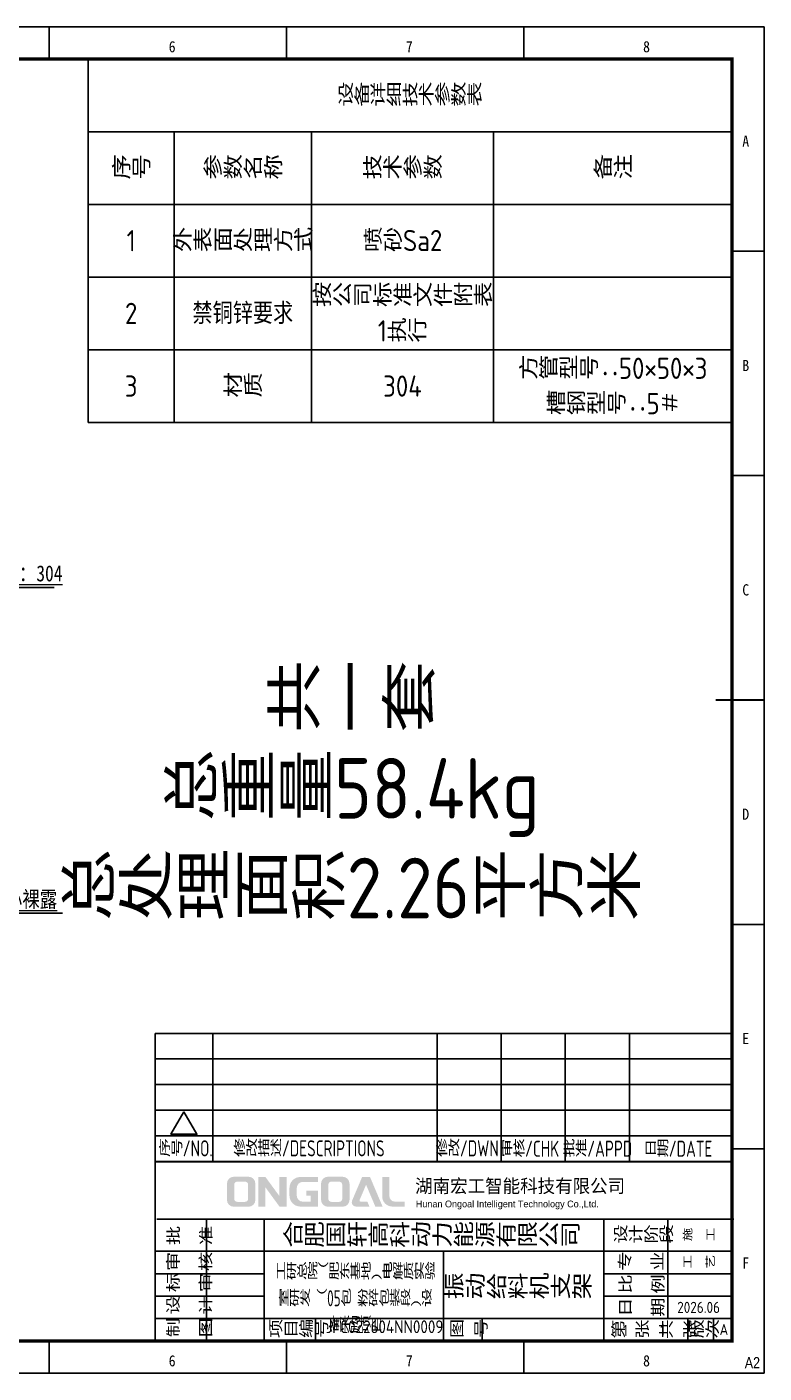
# Model space of a CAD drawing. Header units: millimetres. Extents: x 8637176 to 8643116, y -979721 to -975521.
# Drawn here: x 8640816 to 8643116, y -979721 to -975521 of the extents above; entities that cross this region are included whole.
import ezdxf
from ezdxf import colors
from ezdxf.entities.mleader import LeaderData, LeaderLine
from ezdxf.enums import TextEntityAlignment as Align
from ezdxf.math import Vec2, Vec3

# ---------------------------------------------------------------- set-up
doc = ezdxf.new("R2010")
doc.units = ezdxf.units.MM
doc.header["$LTSCALE"] = 1000
for name, color, linetype, lineweight in [('4_细实线', 3, 'Continuous', 13), ('5_文字线', 2, 'Continuous', 13), ('尺寸线层', 3, 'Continuous', 18)]:
    doc.layers.add(name, color=color, linetype=linetype, lineweight=lineweight)
for name, color, linetype in [('a３.５字', 2, 'Continuous'), ('b５字', 7, 'Continuous'), ('c７字', 7, 'Continuous'), ('修改栏', 3, 'Continuous'), ('图框', 3, 'Continuous'), ('标题栏', 3, 'Continuous')]:
    doc.layers.add(name, color=color, linetype=linetype)
doc.styles.add('3.5号字', font='gbenor.shx', dxfattribs={"height": 3.5, "bigfont": '@1-gbcbig.shx'})
doc.styles.add('5.0号字', font='gbenor.shx', dxfattribs={"width": 0.7, "height": 5, "bigfont": '@1-gbcbig.shx'})
doc.styles.add('7号字', font='gbenor.shx', dxfattribs={"width": 0.7, "height": 7, "bigfont": '@1-gbcbig.shx'})
doc.styles.add('图框字体', font='', dxfattribs={"width": 0.8})
doc.styles.add('标题栏（黑体）', font='txt', dxfattribs={"width": 0.8})
doc.styles.get('图框字体').set_extended_font_data('SimSun')

# ---------------------------------------------------------------- blocks, each defined once
blk = doc.blocks.new('*T19826')
at = {"layer": '4_细实线', "color": 0, "linetype": 'ByBlock', "lineweight": -2}
for p, q in [((0, 0), (2009.01442685183, 0)), ((0, 0), (0, -226.8)), ((2009.01442685183, 0), (2009.01442685183, -226.8)), ((0, -226.8), (2009.01442685183, -226.8)), ((0, -226.8), (0, -453.6)), ((268.8719173013586, -226.8), (268.8719173013586, -453.6)), ((696.6226948262047, -226.8), (696.6226948262047, -453.6)), ((1265.100626768989, -226.8), (1265.100626768989, -453.6)), ((2009.01442685183, -226.8), (2009.01442685183, -453.6)), ((0, -453.6), (2009.01442685183, -453.6)), ((0, -453.6), (0, -680.4)), ((268.8719173013586, -453.6), (268.8719173013586, -680.4)), ((696.6226948262047, -453.6), (696.6226948262047, -680.4)), ((1265.100626768989, -453.6), (1265.100626768989, -680.4)), ((2009.01442685183, -453.6), (2009.01442685183, -680.4)), ((0, -680.4), (2009.01442685183, -680.4)), ((0, -680.4), (0, -907.1999999999999)), ((268.8719173013586, -680.4), (268.8719173013586, -907.1999999999999)), ((696.6226948262047, -680.4), (696.6226948262047, -907.1999999999999)), ((1265.100626768989, -680.4), (1265.100626768989, -907.1999999999999)), ((2009.01442685183, -680.4), (2009.01442685183, -907.1999999999999)), ((0, -907.1999999999999), (2009.01442685183, -907.1999999999999)), ((0, -907.1999999999999), (0, -1134)), ((268.8719173013586, -907.1999999999999), (268.8719173013586, -1134)), ((696.6226948262047, -907.1999999999999), (696.6226948262047, -1134)), ((1265.100626768989, -907.1999999999999), (1265.100626768989, -1134)), ((2009.01442685183, -907.1999999999999), (2009.01442685183, -1134)), ((0, -1134), (2009.01442685183, -1134))]:
    blk.add_line(p, q, dxfattribs=at)
at = {"layer": '4_细实线', "color": 0, "insert": (1004.507213425915, -113.4), "char_height": 66.14999999999999, "width": 2007.011815197612, "attachment_point": 5, "style": '3.5号字'}
blk.add_mtext('{\\W0.8;\\C2;设备详细技术参数表}', dxfattribs=at)
at = {"layer": '4_细实线', "color": 2, "char_height": 66.14999999999999, "attachment_point": 5, "style": '3.5号字'}
for s, insert, width in [('序号', (134.4359586506793, -340.2), 266.8693056471403), ('参数名称', (482.7473060637816, -340.2), 425.7481658706276), ('技术参数', (980.8616607975966, -340.2), 566.4753202885656), ('备注', (1637.057526810409, -340.2), 741.9111884286234), ('1', (134.4359586506793, -567), 266.8693056471403), ('外表面处理方式', (482.7473060637816, -567), 425.7481658706276), ('喷砂Sa2', (980.8616607975966, -567), 566.4753202885656), ('按公司标准文件附表1执行', (980.8616607975966, -793.8), 566.4753202885656), ('{\\Fgbenor.shx|c168;禁铜锌要求}', (482.7473060637816, -793.8), 425.7481658706276), ('2', (134.4359586506793, -793.8), 266.8693056471403), ('方管型号：50×50×3\\P槽钢型号：5＃', (1637.057526810409, -1020.6), 741.9111884286234), ('3', (134.4359586506793, -1020.6), 266.8693056471403), ('材质', (482.7473060637816, -1020.6), 425.7481658706276), ('304', (980.8616607975966, -1020.6), 566.4753202885656)]:
    blk.add_mtext(s, dxfattribs=dict(at, insert=insert, width=width))
blk = doc.blocks.new('A2hk')
at = {"color": 3, "linetype": 'ByBlock'}
for p, q in [((0, 420), (-594, 420)), ((0, 0), (0, 420)), ((-594, 0), (0, 0))]:
    blk.add_line(p, q, dxfattribs=at)
at = {"color": 3}
for p, q in [((-222.9997662485292, 420), (-222.9997662485292, 410)), ((-148.9995324970575, 419.9999999999991), (-148.9995324970585, 409.9999999999991)), ((-74.99929874558678, 419.9999999999991), (-74.99929874558678, 409.9999999999991)), ((0, 350), (-10, 350)), ((0, 280), (-10, 280)), ((0, 140), (-10, 140)), ((0, 70), (-10, 70)), ((-222.9997662485292, 10), (-222.9997662485292, 0)), ((-148.9995324970575, 9.99999999999909), (-148.9995324970585, -9.094947017729282e-13)), ((-74.99929874558678, 9.99999999999909), (-74.99929874558678, -9.094947017729282e-13))]:
    blk.add_line(p, q, dxfattribs=at)
at = {"color": 3, "lineweight": 30}
blk.add_line((0, 210), (-15, 210), dxfattribs=at)
at = {"color": 3, "linetype": 'ByBlock', "const_width": 1.00000000000005, "flags": 128}
blk.add_lwpolyline([(-569, 10), (-10, 10), (-10, 410), (-569, 410)], close=True, dxfattribs=at)
at = {"layer": '5_文字线', "color": 2, "style": '图框字体', "width": 0.9}
for s, p in [('6', (-185.7451146123421, 412.090229436506)), ('7', (-111.7451146123421, 412.090229436506)), ('8', (-37.74511461234215, 412.090229436506)), ('A', (-6.792801821977264, 382.622104834184)), ('B', (-6.792801821977264, 312.622104834184)), ('C', (-6.792801821977264, 242.622104834184)), ('D', (-6.792801821977264, 172.622104834184)), ('E', (-6.792801821977264, 102.622104834184)), ('F', (-6.792801821977264, 32.62210483418403)), ('6', (-185.7451146123421, 2.090229436505979)), ('7', (-111.7451146123421, 2.090229436505979)), ('8', (-37.74511461234215, 2.090229436505979))]:
    blk.add_text(s, height=3.5, dxfattribs=at).set_placement(p)
at = {"layer": '5_文字线', "color": 2, "insert": (-6.033154583421037, 4.985189815119384), "char_height": 3.5, "width": 60.75444721536586, "attachment_point": 1, "line_spacing_factor": 0.8, "style": '图框字体'}
blk.add_mtext('{\\fArial|b0|i0|c0|p32;A2}', dxfattribs=at)
blk = doc.blocks.new('修改栏')
at = {"layer": '修改栏', "color": 3}
for p, q in [((-2572.273573734037, -14823.51985494238), (-2572.273573734037, -14783.51985494238)), ((-2392.27015554028, -14783.51985494238), (-2572.273573734037, -14783.51985494238)), ((-2554.273573734037, -14823.51985494238), (-2554.273573734037, -14783.51985494238)), ((-2484.273573734037, -14823.51985494238), (-2484.273573734037, -14783.51985494238)), ((-2464.273573734037, -14823.51985494238), (-2464.273573734037, -14783.51985494238)), ((-2444.273573734037, -14823.51985494238), (-2444.273573734037, -14783.51985494238)), ((-2424.273573734037, -14823.51985494238), (-2424.273573734037, -14783.51985494238)), ((-2392.27015554028, -14823.51985494238), (-2392.27015554028, -14783.51985494238)), ((-2392.27015554028, -14791.51985494238), (-2572.273573734037, -14791.51985494238)), ((-2392.27015554028, -14799.51985494238), (-2572.273573734037, -14799.51985494238)), ((-2392.27015554028, -14807.51985494238), (-2572.273573734037, -14807.51985494238)), ((-2392.27015554028, -14815.51985494238), (-2572.273573734037, -14815.51985494238))]:
    blk.add_line(p, q, dxfattribs=at)
blk.add_lwpolyline([(-2563.273573734037, -14808.01985494238), (-2567.315025618362, -14815.01985494238), (-2559.232121849713, -14815.01985494238)], close=True, dxfattribs=at)
at = {"layer": 'b５字', "color": 255, "style": '5.0号字', "width": 0.8}
for s, p in [('序号/NO.', (-2562.773573734037, -14819.40268838573)), ('修改描述/DESCRIPTIONS', (-2524.273573734037, -14819.40268838573)), ('修改/DWN', (-2474.910007372669, -14819.40268838573)), ('审核/CHK', (-2455.317087710599, -14819.51985494238)), ('批准/APPD', (-2434.204353547651, -14819.51985494238)), ('日期/DATE', (-2409.007522119438, -14819.51985494238))]:
    blk.add_text(s, height=5, dxfattribs=at).set_placement(p, align=Align.MIDDLE_CENTER)
blk = doc.blocks.new('A$C50D73C40')
at = {"true_color": 0x00b2e3}
h = blk.add_hatch(color=140, dxfattribs=at)
h.dxf.hatch_style = 1
edge = h.paths.add_edge_path(flags=16)
edge.add_spline(control_points=[(-52.10015194654898, -2.490100899934987), (-52.10015194654898, -3.018161077770856), (-52.52829189942941, -3.446017556836523), (-53.05634348714784, -3.446017556836523), (-53.05634348714784, -3.446017556836523), (-55.48834266252061, -3.446017556836523), (-55.48834266252061, -3.446017556836523), (-56.01640284035466, -3.446017556836523), (-56.4442507293038, -3.018161077770856), (-56.4442507293038, -2.490100899934987), (-56.4442507293038, -2.490100899934987), (-56.4442507293038, 1.901561353035504), (-56.4442507293038, 1.901561353035504), (-56.4442507293038, 2.429621530871373), (-56.01640284035466, 2.857469419819608), (-55.48834266252061, 2.857469419819608), (-55.48834266252061, 2.857469419819608), (-53.05634348714784, 2.857469419819608), (-53.05634348714784, 2.857469419819608), (-52.52829189942941, 2.857469419819608), (-52.10015194654898, 2.429621530871373), (-52.10015194654898, 1.901561353035504), (-52.10015194654898, 1.901561353035504), (-52.10015194654898, -2.490100899934987), (-52.10015194654898, -2.490100899934987)], knot_values=[0, 0, 0, 0, 1, 1, 1, 2, 2, 2, 3, 3, 3, 4, 4, 4, 5, 5, 5, 6, 6, 6, 7, 7, 7, 8, 8, 8, 8], degree=3, periodic=0)
edge = h.paths.add_edge_path()
edge.add_spline(control_points=[(-51.96898947106592, 4.383658082735565), (-51.96898947106592, 4.383658082735565), (-56.57570526871814, 4.383658082735565), (-56.57570526871814, 4.383658082735565), (-57.75229340591522, 4.383658082735565), (-58.70595086240473, 3.429717152432204), (-58.70595086240473, 2.253129015234663), (-58.70595086240473, 2.253129015234663), (-58.70595086240473, -2.841952035949362), (-58.70595086240473, -2.841952035949362), (-58.70595086240473, -4.018548763260696), (-57.75229340591522, -4.972206219752479), (-56.57570526871814, -4.972206219752479), (-56.57570526871814, -4.972206219752479), (-51.96898947106592, -4.972206219752479), (-51.96898947106592, -4.972206219752479), (-50.79239274375323, -4.972206219752479), (-49.8384604035632, -4.018548763260696), (-49.8384604035632, -2.841952035949362), (-49.8384604035632, -2.841952035949362), (-49.8384604035632, 2.253129015234663), (-49.8384604035632, 2.253129015234663), (-49.8384604035632, 3.429717152432204), (-50.79239274375323, 4.383658082735565), (-51.96898947106592, 4.383658082735565)], knot_values=[0, 0, 0, 0, 1, 1, 1, 2, 2, 2, 3, 3, 3, 4, 4, 4, 5, 5, 5, 6, 6, 6, 7, 7, 7, 8, 8, 8, 8], degree=3, periodic=0)
at = {"true_color": 0x00abe5}
h = blk.add_hatch(color=142, dxfattribs=at)
h.dxf.hatch_style = 2
h.paths.add_polyline_path([(-42.3258459317226, 4.3344539004338), (-42.3258459317226, -1.66334522157922), (-46.7059716594099, 4.313055922410058), (-46.72145963788262, 4.3344539004338), (-48.95922770885136, 4.3344539004338), (-48.95922770885136, 4.311930617261169), (-48.95922770885136, -4.923457313576364), (-46.7059716594099, -4.923457313576364), (-46.7059716594099, 1.07461669213626), (-42.3258459317226, -4.901784451856656), (-42.31008306955027, -4.923457313576364), (-40.07231499858108, -4.923457313576364), (-40.07231499858108, -4.900659146709586), (-40.07231499858108, 4.3344539004338)])
at = {"true_color": 0x0047ba}
h = blk.add_hatch(color=162, dxfattribs=at)
h.dxf.hatch_style = 2
edge = h.paths.add_edge_path()
edge.add_spline(control_points=[(-33.90573728476193, 0.03773819546950108), (-33.90573728476193, 0.03773819546950108), (-33.90573728476193, -1.47888107864128), (-33.90573728476193, -1.47888107864128), (-33.90573728476193, -1.47888107864128), (-32.56955338936223, -1.47888107864128), (-32.56955338936223, -1.47888107864128), (-32.56955338936223, -1.47888107864128), (-32.56955338936223, -3.397174159390488), (-32.56955338936223, -3.397174159390488), (-32.56955338936223, -3.397174159390488), (-35.01111336342592, -3.397174159390488), (-35.01111336342592, -3.397174159390488), (-36.07455249760687, -3.397174159390488), (-36.93645033898702, -2.53556838194163), (-36.93645033898702, -1.471845773945461), (-36.93645033898702, -1.471845773945461), (-36.93645033898702, 0.8599411125433107), (-36.93645033898702, 0.8599411125433107), (-36.93645033898702, 1.923096772909048), (-36.07455249760687, 2.785269497990157), (-35.01111336342592, 2.785269497990157), (-35.01111336342592, 2.785269497990157), (-30.31601386610555, 2.785269497990157), (-30.31601386610555, 2.785269497990157), (-30.31601386610555, 2.785269497990157), (-30.31601386610555, 4.311174687087259), (-30.31601386610555, 4.311174687087259), (-30.31601386610555, 4.311174687087259), (-35.79362994631265, 4.311174687087259), (-35.79362994631265, 4.311174687087259), (-37.67392894565046, 4.311174687087259), (-39.19814188197233, 2.786961750767659), (-39.19814188197233, 0.9066627514275751), (-39.19814188197233, 0.9066627514275751), (-39.19814188197233, -1.518576002947157), (-39.19814188197233, -1.518576002947157), (-39.19814188197233, -3.399149885983206), (-37.67392894565046, -4.923362822306444), (-35.79362994631265, -4.923362822306444), (-35.79362994631265, -4.923362822306444), (-30.31122917170205, -4.923362822306444), (-30.31122917170205, -4.923362822306444), (-30.31122917170205, -4.923362822306444), (-30.31122917170205, -4.437815126701025), (-30.31122917170205, -4.437815126701025), (-30.31122917170205, -4.437815126701025), (-30.31122917170205, -3.397174159390488), (-30.31122917170205, -3.397174159390488), (-30.31122917170205, -3.397174159390488), (-30.31122917170205, -1.47888107864128), (-30.31122917170205, -1.47888107864128), (-30.31122917170205, -1.47888107864128), (-30.31122917170205, 0.03773819546950108), (-30.31122917170205, 0.03773819546950108), (-30.31122917170205, 0.03773819546950108), (-32.56955338936223, 0.03773819546950108), (-32.56955338936223, 0.03773819546950108), (-32.56955338936223, 0.03773819546950108), (-33.90573728476193, 0.03773819546950108), (-33.90573728476193, 0.03773819546950108)], knot_values=[0, 0, 0, 0, 1, 1, 1, 2, 2, 2, 3, 3, 3, 4, 4, 4, 5, 5, 5, 6, 6, 6, 7, 7, 7, 8, 8, 8, 9, 9, 9, 10, 10, 10, 11, 11, 11, 12, 12, 12, 13, 13, 13, 14, 14, 14, 15, 15, 15, 16, 16, 16, 17, 17, 17, 18, 18, 18, 19, 19, 19, 20, 20, 20, 20], degree=3, periodic=0)
h = blk.add_hatch(color=162, dxfattribs=at)
h.dxf.hatch_style = 1
edge = h.paths.add_edge_path(flags=16)
edge.add_spline(control_points=[(-22.73418024255579, -2.490100899934987), (-22.73418024255579, -3.018161077770856), (-23.16232019543668, -3.446017556836523), (-23.6900968994546, -3.446017556836523), (-23.6900968994546, -3.446017556836523), (-26.12237095852743, -3.446017556836523), (-26.12237095852743, -3.446017556836523), (-26.65043113636148, -3.446017556836523), (-27.07827902531108, -3.018161077770856), (-27.07827902531108, -2.490100899934987), (-27.07827902531108, -2.490100899934987), (-27.07827902531108, 1.901561353035504), (-27.07827902531108, 1.901561353035504), (-27.07827902531108, 2.429621530871373), (-26.65043113636148, 2.857469419819608), (-26.12237095852743, 2.857469419819608), (-26.12237095852743, 2.857469419819608), (-23.6900968994546, 2.857469419819608), (-23.6900968994546, 2.857469419819608), (-23.16232019543668, 2.857469419819608), (-22.73418024255579, 2.429621530871373), (-22.73418024255579, 1.901561353035504), (-22.73418024255579, 1.901561353035504), (-22.73418024255579, -2.490100899934987), (-22.73418024255579, -2.490100899934987)], knot_values=[0, 0, 0, 0, 1, 1, 1, 2, 2, 2, 3, 3, 3, 4, 4, 4, 5, 5, 5, 6, 6, 6, 7, 7, 7, 8, 8, 8, 8], degree=3, periodic=0)
edge = h.paths.add_edge_path()
edge.add_spline(control_points=[(-22.6030177670732, 4.383658082735565), (-22.6030177670732, 4.383658082735565), (-27.20973356472496, 4.383658082735565), (-27.20973356472496, 4.383658082735565), (-28.38632170192204, 4.383658082735565), (-29.33997915841201, 3.429717152432204), (-29.33997915841201, 2.253129015234663), (-29.33997915841201, 2.253129015234663), (-29.33997915841201, -2.841952035949362), (-29.33997915841201, -2.841952035949362), (-29.33997915841201, -4.018548763260696), (-28.38632170192204, -4.972206219752479), (-27.20973356472496, -4.972206219752479), (-27.20973356472496, -4.972206219752479), (-22.6030177670732, -4.972206219752479), (-22.6030177670732, -4.972206219752479), (-21.42642103976004, -4.972206219752479), (-20.47248869957048, -4.018548763260696), (-20.47248869957048, -2.841952035949362), (-20.47248869957048, -2.841952035949362), (-20.47248869957048, 2.253129015234663), (-20.47248869957048, 2.253129015234663), (-20.47248869957048, 3.429717152432204), (-21.42642103976004, 4.383658082735565), (-22.6030177670732, 4.383658082735565)], knot_values=[0, 0, 0, 0, 1, 1, 1, 2, 2, 2, 3, 3, 3, 4, 4, 4, 5, 5, 5, 6, 6, 6, 7, 7, 7, 8, 8, 8, 8], degree=3, periodic=0)
h = blk.add_hatch(color=162, dxfattribs=at)
h.dxf.hatch_style = 2
edge = h.paths.add_edge_path()
edge.add_spline(control_points=[(-14.25952436137504, 4.334711603902178), (-14.25952436137504, 4.334711603902178), (-16.3452989264697, 4.334711603902178), (-16.3452989264697, 4.334711603902178), (-16.3452989264697, 4.334711603902178), (-16.5232002210696, 4.334711603902178), (-16.5232002210696, 4.334711603902178), (-16.5232002210696, 4.334711603902178), (-19.67128002508298, -3.082595535077417), (-19.67128002508298, -3.082595535077417), (-20.04171158119289, -3.955188070409349), (-19.40106075785798, -4.923483083925021), (-18.45247146958718, -4.923483083925021), (-18.45247146958718, -4.923483083925021), (-14.24798783609049, -4.923483083925021), (-14.24798783609049, -4.923483083925021), (-14.24798783609049, -4.923483083925021), (-14.24798783609049, -4.92010716848381), (-14.24798783609049, -4.92010716848381), (-14.24798783609049, -4.92010716848381), (-14.91002804733216, -3.360417054629579), (-14.91002804733216, -3.360417054629579), (-14.91002804733216, -3.360417054629579), (-17.03914833587214, -3.360417054629579), (-17.03914833587214, -3.360417054629579), (-17.26968126890824, -3.360417054629579), (-17.42562622797004, -3.124815953375219), (-17.33526680170735, -2.912579966619887), (-17.33526680170735, -2.912579966619887), (-15.30241593898018, 1.877380177549639), (-15.30241593898018, 1.877380177549639), (-15.30241593898018, 1.877380177549639), (-12.41611131853233, -4.923483083925021), (-12.41611131853233, -4.923483083925021), (-12.41611131853233, -4.923483083925021), (-10.15244404895293, -4.923483083925021), (-10.15244404895293, -4.923483083925021), (-10.15244404895293, -4.923483083925021), (-14.08163165689075, 4.334711603902178), (-14.08163165689075, 4.334711603902178), (-14.08163165689075, 4.334711603902178), (-14.25952436137504, 4.334711603902178), (-14.25952436137504, 4.334711603902178)], knot_values=[0, 0, 0, 0, 1, 1, 1, 2, 2, 2, 3, 3, 3, 4, 4, 4, 5, 5, 5, 6, 6, 6, 7, 7, 7, 8, 8, 8, 9, 9, 9, 10, 10, 10, 11, 11, 11, 12, 12, 12, 13, 13, 13, 14, 14, 14, 14], degree=3, periodic=0)
h = blk.add_hatch(color=162, dxfattribs=at)
h.dxf.hatch_style = 2
edge = h.paths.add_edge_path()
edge.add_spline(control_points=[(-6.352503320713822, -3.374942940150504), (-7.267041390645772, -3.374942940150504), (-8.008179386565644, -2.633804944232907), (-8.008179386565644, -1.719275464418388), (-8.008179386565644, -1.719275464418388), (-8.008179386565644, 4.33481468528953), (-8.008179386565644, 4.33481468528953), (-8.008179386565644, 4.33481468528953), (-10.26987951966657, 4.33481468528953), (-10.26987951966657, 4.33481468528953), (-10.26987951966657, 4.33481468528953), (-10.26987951966657, -1.760937525197733), (-10.26987951966657, -1.760937525197733), (-10.26987951966657, -3.507522784711909), (-8.854030891957791, -4.923371412422057), (-7.107162158627489, -4.923371412422057), (-7.107162158627489, -4.923371412422057), (-3.253412946111439, -4.923371412422057), (-3.253412946111439, -4.923371412422057), (-3.253412946111439, -4.923371412422057), (-3.253412946111439, -3.374942940150504), (-3.253412946111439, -3.374942940150504), (-3.253412946111439, -3.374942940150504), (-6.352503320713822, -3.374942940150504), (-6.352503320713822, -3.374942940150504)], knot_values=[0, 0, 0, 0, 1, 1, 1, 2, 2, 2, 3, 3, 3, 4, 4, 4, 5, 5, 5, 6, 6, 6, 7, 7, 7, 8, 8, 8, 8], degree=3, periodic=0)
at = {"insert": (0, -1.068096203445748), "char_height": 4.2, "attachment_point": 7, "style": '标题栏（黑体）'}
blk.add_mtext('{\\W1;湖南宏工智能科技有限公司}', dxfattribs=at)
at = {"insert": (0.2132812499999091, -5.795421934999467), "char_height": 2.11, "attachment_point": 7}
blk.add_mtext('{\\fOPPOSans M|b0|i0|c134|p34;Hunan Ongoal Intelligent Technology Co.,Ltd.}', dxfattribs=at)
blk = doc.blocks.new('标题栏')
at = {"layer": '标题栏', "color": 3}
for p, q in [((-2392.266557346605, -14823.51985494238), (-2392.270155537747, -14879.51979894238)), ((-2392.266557346605, -14851.51926694293), (-2572.269975540362, -14851.51926694293)), ((-2482.268266443483, -14851.51926694293), (-2482.268266443483, -14879.51979894238)), ((-2538.26950054156, -14858.5193999428), (-2572.269975540362, -14858.5193999428)), ((-2392.266557346605, -14858.5193999428), (-2432.267317345761, -14858.5193999428)), ((-2538.269500542156, -14865.51953294268), (-2572.269975540362, -14865.51953294268)), ((-2392.266557346605, -14865.51953294268), (-2432.267317345761, -14865.51953294268)), ((-2392.266557346605, -14872.51966594251), (-2572.269975540362, -14872.51966594251)), ((-2392.266557346605, -14879.51979894238), (-2572.269975537829, -14879.51979894238))]:
    blk.add_line(p, q, dxfattribs=at)
at = {"layer": '标题栏', "color": 3, "lineweight": 25}
for p, q in [((-2391.736016214512, -14841.51929234759), (-2571.73943440827, -14841.51929234759)), ((-2556.269500543348, -14879.51979894238), (-2556.269500540964, -14841.51929234759)), ((-2538.269500543348, -14879.51979894238), (-2538.269500543348, -14841.51929234759)), ((-2432.267317345761, -14879.51979894238), (-2432.267317343377, -14841.47929234759)), ((-2412.266937345586, -14872.51966594251), (-2412.266937343649, -14841.47929234759)), ((-2522.269500543944, -14879.5197989434), (-2522.269500543944, -14872.51966594251)), ((-2470.268266444079, -14879.5197989434), (-2470.268266444079, -14872.51966594251)), ((-2406.026601363741, -14872.51966594251), (-2406.026601363741, -14879.5197989425)), ((-2398.02644936385, -14872.51966594251), (-2398.02644936385, -14879.5197989425))]:
    blk.add_line(p, q, dxfattribs=at)
at = {"layer": '标题栏', "color": 3, "const_width": 0.5999994000000001}
blk.add_lwpolyline([(-2572.269975540362, -14823.51985494238), (-2392.27015554028, -14823.51985494238)], dxfattribs=at)
at = {"layer": '标题栏', "color": 3, "lineweight": 18, "const_width": 0.50000949999}
blk.add_lwpolyline([(-2572.269975540362, -14823.51985494238), (-2572.269975537829, -14879.51979894239)], dxfattribs=at)
blk.add_blockref('A$C50D73C40', (-2491.137604029557, -14832.64812069991))
at = {"layer": 'b５字', "style": '5.0号字'}
for s, p in [('批  准', (-2568.982985396996, -14844.34584719873)), ('设计阶段', (-2429.432334571056, -14843.89064419217)), ('审  核', (-2569.093625237815, -14852.45152889023)), ('专  业', (-2428.170851325862, -14852.33353606879)), ('标  审', (-2569.093625237815, -14859.01855821087)), ('比  例', (-2427.993652846239, -14859.47537434095)), ('设  计', (-2569.093625237815, -14866.00010494451)), ('日  期', (-2428.021638035796, -14866.67803782912)), ('制  图', (-2569.093625237815, -14873.06569886643)), ('项目编号', (-2537.048012457065, -14873.34787265922)), ('图 号', (-2480.536113878856, -14873.34787265922)), ('第 张 共 张', (-2430.1844036256, -14873.5912657689)), ('版次', (-2405.589595195077, -14873.44802969859))]:
    blk.add_text(s, height=5, dxfattribs=at).set_placement(p, align=Align.TOP_LEFT)

msp = doc.modelspace()

# ---------------------------------------------------------------- block references
msp.add_blockref('*T19826', (8641006.663318714, -975621.0748580773))
at = {"xscale": 10, "yscale": 10, "zscale": 10}
msp.add_blockref('标题栏', (8666938.343319044, -830825.8768686545), dxfattribs=at)
at = {"layer": '修改栏', "xscale": 10, "yscale": 10, "zscale": 10}
msp.add_blockref('修改栏', (8666938.343319044, -830825.8768686545), dxfattribs=at)
at = {"layer": '图框', "xscale": 10, "yscale": 10, "zscale": 10}
msp.add_blockref('A2hk', (8643115.677745566, -979721.0748580773), dxfattribs=at)

# ---------------------------------------------------------------- texts
at = {"color": 3, "insert": (8641587.053079274, -979379.3023227595), "char_height": 50, "width": 506.0046849383506, "attachment_point": 1, "style": '7号字'}
msp.add_mtext('\\pxsm1,qc;工研总院（肥东基地）电解质实验室研发 （05包 粉碎包装段）设备采购项目', dxfattribs=at)
at = {"layer": '5_文字线', "color": 3, "style": '7号字'}
for s, p in [('共一套', (8641826.031958243, -977609.9833107218)), ('总重量58.4kg', (8641826.031958243, -977915.723284329)), ('总处理面积2.26平方米', (8641826.031958243, -978197.9910527082))]:
    msp.add_text(s, height=189, dxfattribs=at).set_placement(p, align=Align.MIDDLE)
at = {"layer": '5_文字线', "style": '3.5号字'}
msp.add_text('JFC022604NN0009', height=40, dxfattribs=at).set_placement((8641931.76964304, -979576.5175544282), align=Align.MIDDLE_CENTER)
at = {"layer": 'a３.５字', "style": '3.5号字'}
for s, p in [('施  工', (8642912.161916897, -979290.3436744628)), ('工  艺', (8642911.876635745, -979375.0648144693)), ('2026.06', (8642911.456096068, -979516.098946542)), ('1', (8642683.022951484, -979588.3700486426)), ('1', (8642799.567450523, -979586.5708297086))]:
    msp.add_text(s, height=35, dxfattribs=at).set_placement(p, align=Align.MIDDLE_CENTER)
msp.add_text('A', height=35, dxfattribs=at).set_placement((8642976.960867032, -979567.4290356454), align=Align.TOP_LEFT)
at = {"layer": 'c７字', "color": 3, "style": '7号字'}
for s, p in [('合肥国轩高科动力能源有限公司', (8642077.773571208, -979288.6233431795)), ('振动给料机支架', (8642347.22835572, -979448.8659633291))]:
    msp.add_text(s, height=70, dxfattribs=at).set_placement(p, align=Align.MIDDLE)

# ---------------------------------------------------------------- leaders
at = {"layer": '尺寸线层'}
ml = msp.add_multileader_mtext('Standard', dxfattribs=at)
ml.set_content('{\\L\\f宋体|b0|i0|c134|p2;\\C2;顶面安装板，定位开孔后从中间切开，配M16×50螺栓组4套；紧固件材质：304}', style='标题栏（黑体）')
ml.set_leader_properties()
ml.build(insert=Vec2(0, 0))
ml.multileader.update_dxf_attribs({"text_left_attachment_type": 8, "text_right_attachment_type": 6, "dogleg_length": 0.36, "arrow_head_size": 10})
ctx = ml.context
ctx.base_point, ctx.char_height, ctx.arrow_head_size, ctx.plane_origin = Vec3(8638955.370482113, -977269.8964917101), 50, 10, Vec3(8639021.740761377, -977310.1674789225)
ctx.left_attachment, ctx.right_attachment, ctx.text_align_type = 8, 6, 2
notes = []
notes.append((ctx, [(0, (1, 1, 0), (8638955.010482114, -977269.8964917101), (1, 0), 0.36, [(0, [(8638704.012461804, -977439.153532376)], 0, [])])]))
ctx.mtext.insert, ctx.mtext.alignment, ctx.mtext.flow_direction = Vec3(8640926.755956974, -977200.9020783022), 3, 5
ml = msp.add_multileader_mtext('Standard', dxfattribs=at)
ml.set_content('{\\L\\f宋体|b0|i0|c134|p2;\\C2;方管端部以50×50×2的端板焊接封堵,禁止空心裸露}', style='标题栏（黑体）')
ml.set_leader_properties()
ml.build(insert=Vec2(0, 0))
ml.multileader.update_dxf_attribs({"text_left_attachment_type": 8, "text_right_attachment_type": 6, "dogleg_length": 0.36, "arrow_head_size": 10})
ctx = ml.context
ctx.base_point, ctx.char_height, ctx.arrow_head_size, ctx.plane_origin = Vec3(8639654.21037336, -978286.6687076719), 50, 10, Vec3(8640180.68475298, -978316.8768963591)
ctx.left_attachment, ctx.right_attachment = 8, 6
notes.append((ctx, [(0, (1, 1, 0), (8639653.850373361, -978286.6687076719), (1, 0), 0.36, [(0, [(8639479.012461804, -978527.1028320937)], 0, [])])]))
ctx.mtext.insert, ctx.mtext.flow_direction = Vec3(8639656.21037336, -978217.674294264), 5
for ctx, leaders in notes:
    for number, flags, end, landing, length, lines in leaders:
        leader = LeaderData()
        leader.index, (leader.has_last_leader_line, leader.has_dogleg_vector, leader.attachment_direction) = number, flags
        leader.last_leader_point, leader.dogleg_vector, leader.dogleg_length = Vec3(end), Vec3(landing), length
        for number, points, colour, breaks in lines:
            line = LeaderLine()
            line.index, line.vertices, line.color, line.breaks = number, Vec3.list(points), colors.encode_raw_color(colour), breaks
            leader.lines.append(line)
        ctx.leaders.append(leader)

doc.saveas('drawing.dxf')
